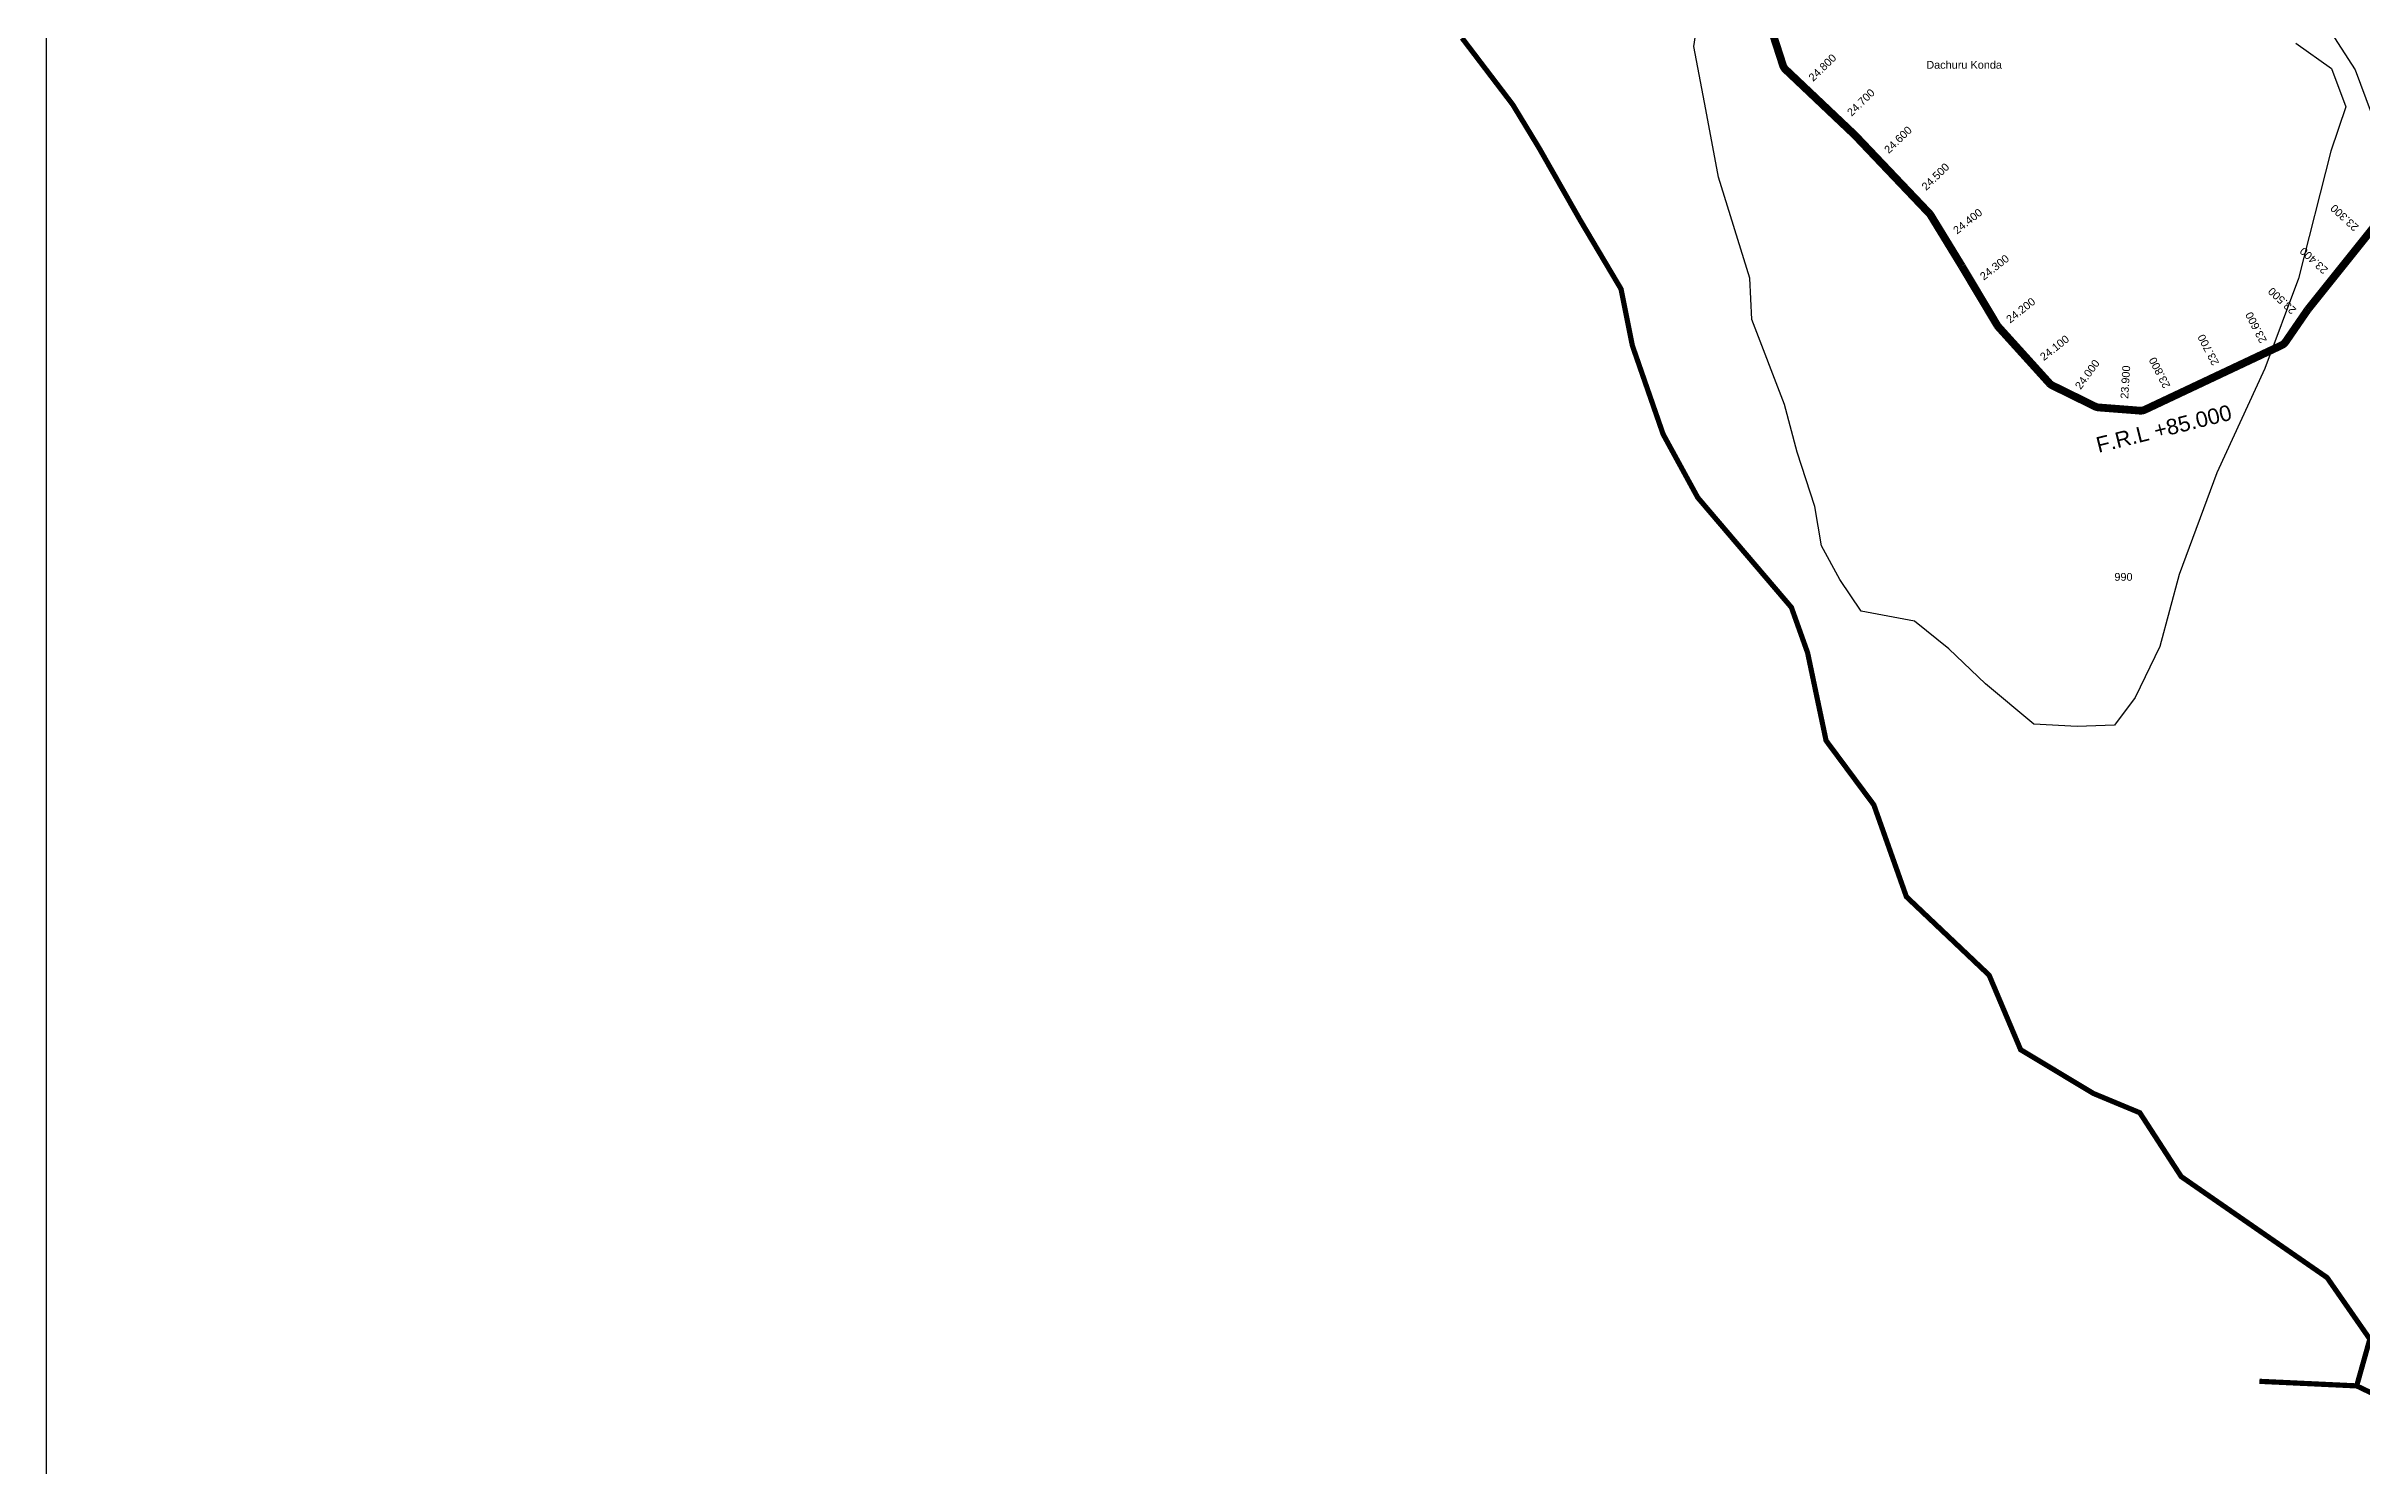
# Model space of a CAD drawing. Header units: inches. Extents: x 339104 to 349025, y 1581789 to 1595836.
# Drawn here: x 339104 to 343558, y 1584520 to 1587250 of the extents above; entities that cross this region are included whole.
import ezdxf

# ---------------------------------------------------------------- set-up
doc = ezdxf.new("R2010")
doc.units = ezdxf.units.IN
doc.header["$MEASUREMENT"] = 0
doc.header["$PDMODE"] = 32
doc.header["$PDSIZE"] = 5
doc.linetypes.add('ACAD_ISO03W100', pattern=[30, 12, -18])
doc.linetypes.add('BORDER', pattern=[1.75, 0.5, -0.25, 0.5, -0.25, 0, -0.25])
for name, color, linetype in [('BLOCK', 7, 'Continuous'), ('C LINE COO', 6, 'Continuous'), ('HILL', 8, 'Continuous'), ('SURVEY_BND', 7, 'Continuous'), ('SURVEY_NO', 7, 'Continuous')]:
    doc.layers.add(name, color=color, linetype=linetype)
doc.layers.add('VILL_BOUNDARY', color=6, linetype='BORDER', lineweight=30)
doc.styles.get("Standard").update_dxf_attribs({"font": 'arial.ttf'})

msp = doc.modelspace()

# ---------------------------------------------------------------- linework, layer by layer
at = {"layer": 'BLOCK', "color": 1, "const_width": 15}
msp.add_lwpolyline([(342393.5, 1587371.9), (342444.5, 1587213.8, 0.125705), (342449.8, 1587205.4), (342582.7, 1587079.5, -0.012982), (342583.4, 1587078.8), (342726.3, 1586928.5, -0.052991), (342728.9, 1586925.1), (342788.5, 1586827.7, -0.002354), (342788.6, 1586827.5), (342856.9, 1586713.2, 0.049172), (342859.3, 1586710.1), (342957, 1586602.1, 0.09498), (342963, 1586597.6), (343045, 1586557.3, 0.095241), (343052.2, 1586555.4), (343131, 1586549.3, 0.130046), (343141.1, 1586551.2), (343403.6, 1586675, 0.13257), (343411.5, 1586681.7), (343453.8, 1586743.2, -0.017978), (343454.7, 1586744.4), (343584.5, 1586906.6, -0.2348)], format="xyb", dxfattribs=at)
at = {"layer": 'BLOCK', "color": 2}
for p in [(342484.2, 1587172.9), (342556.8, 1587104.1), (342627, 1587032.9), (342695.9, 1586960.5), (342755.8, 1586881.1), (342807.7, 1586795.6), (343505.8, 1586808.3), (343444.3, 1586729.4), (342859.3, 1586710), (342926.4, 1586635.9), (343375, 1586661.5), (343284.6, 1586618.9), (343005.1, 1586576.9), (343100.1, 1586551.7), (343194.1, 1586576.2)]:
    msp.add_point(p, dxfattribs=at)
at = {"layer": 'C LINE COO', "color": 0}
msp.add_lwpolyline([(339104, 1595835.5), (339104, 1581788.9), (349025.1, 1581788.9), (349025.1, 1595835.5), (339104, 1595835.5)], dxfattribs=at)
at = {"layer": 'HILL', "ltscale": 0.0001}
msp.add_lwpolyline([(343431, 1587256.2), (343500, 1587207.8), (343527, 1587133.7), (343498.3, 1587048.6), (343436.1, 1586803.2), (343371.3, 1586630.6), (343279.2, 1586429.7), (343206.9, 1586234), (343169.4, 1586095.8), (343122.1, 1585997.2), (343082.4, 1585944.3), (343010.6, 1585941.4), (343010.6, 1585941.4), (342927.1, 1585946.3), (342833.9, 1586023.8), (342763.8, 1586091.1), (342697.5, 1586144.6), (342595, 1586163.8), (342554.3, 1586224.2), (342518.9, 1586289.1), (342506, 1586364.8), (342471.6, 1586469.1), (342447.8, 1586560.9), (342385, 1586724.7), (342380.6, 1586804.2), (342320.9, 1586998.6), (342296.5, 1587128.9), (342272.9, 1587250.1), (342320.5, 1587563.7)], dxfattribs=at)
at = {"layer": 'SURVEY_BND'}
msp.add_lwpolyline([(343498.3, 1587277.5), (343545.3, 1587204.7), (343705.8, 1586773.8), (343764.5, 1586613.5), (344070.8, 1586247), (344163.3, 1586112.1), (344374.5, 1585903.6), (344557.2, 1585748.3), (344784.8, 1585557.2), (344999.7, 1585349.3), (345202.5, 1585326.2)], dxfattribs=at)
at = {"layer": 'VILL_BOUNDARY', "color": 6, "linetype": 'ACAD_ISO03W100', "lineweight": -2, "ltscale": 3, "const_width": 10}
for points in [[(343603.6, 1584646.6), (343548.2, 1584673.1), (343573.5, 1584763.1), (343491.3, 1584881.4), (343210.6, 1585075.8), (343131, 1585198.6), (343042, 1585235.6), (342901.8, 1585319.8), (342841.2, 1585463.2), (342682, 1585614.2), (342619.4, 1585790.9), (342527.5, 1585914.6), (342492, 1586083.5), (342460.8, 1586170.8), (342280.7, 1586382), (342214.1, 1586503.9), (342154.9, 1586674.5), (342133.1, 1586783.3), (342054.4, 1586915.9), (341976, 1587053.7), (341924.9, 1587137.9), (341827.3, 1587266.1)], [(343548.2, 1584673.1), (343361.1, 1584681.9)]]:
    msp.add_lwpolyline(points, dxfattribs=at)

# ---------------------------------------------------------------- texts
at = {"layer": 'BLOCK', "color": 0}
for s, rotation, p in [('24.800', 44.1719, (342502.7, 1587181.6)), ('24.700', 44.1719, (342576.7, 1587114.6)), ('24.600', 44.1719, (342648.1, 1587042.7)), ('24.500', 44.1719, (342720.1, 1586971.7)), ('24.400', 38.2415, (342779.4, 1586888)), ('23.300', 137.2148, (343553.3, 1586904)), ('23.400', 137.2148, (343494.3, 1586821.6)), ('24.300', 38.2415, (342830.9, 1586799.3)), ('23.500', 137.2148, (343433.3, 1586744.2)), ('24.200', 38.2415, (342881.4, 1586716.6)), ('23.600', 117.3664, (343375.9, 1586684.1)), ('24.100', 38.2415, (342946.4, 1586644.4)), ('23.700', 117.3664, (343284.1, 1586641.1)), ('24.000', 53.9118, (343017.1, 1586588.7)), ('23.800', 117.3664, (343190.4, 1586597)), ('23.900', 86.469, (343108.7, 1586571.7))]:
    msp.add_text(s, height=15, rotation=rotation, dxfattribs=at).set_placement(p)
at = {"layer": 'BLOCK', "color": 1}
msp.add_text('F.R.L +85.000', height=30, rotation=13.9566, dxfattribs=at).set_placement((343051.5, 1586468))
at = {"layer": 'SURVEY_NO'}
for s, p in [('Dachuru Konda', (342720.3, 1587207.1)), ('990', (343082.1, 1586222))]:
    msp.add_text(s, height=15, dxfattribs=at).set_placement(p)

doc.saveas('drawing.dxf')
